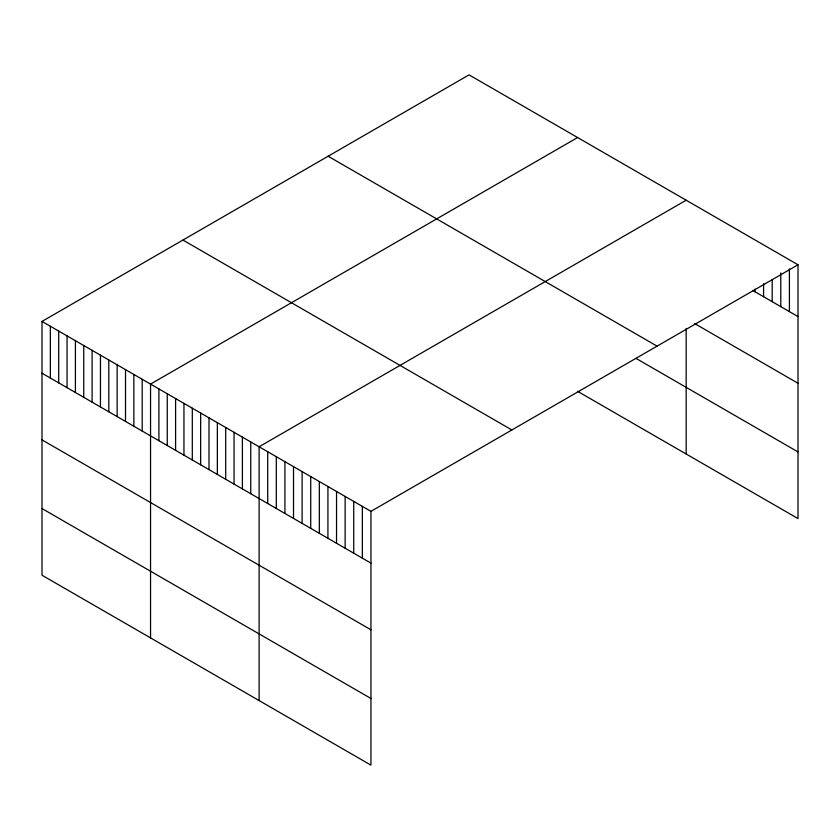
<?xml version="1.0" encoding="UTF-8"?>
<svg xmlns="http://www.w3.org/2000/svg" width="840" height="840" viewBox="0 0 840 840"><rect width="100%" height="100%" fill="white"/><g stroke="black" fill="none" stroke-linecap="round" stroke-linejoin="round"><path stroke-width="1.26" d="M798 264.779L370.944 511.34L370.944 765.135L42 575.222L42 321.426L469.056 74.865L798 264.779L798 518.574L577.605 391.335M577.605 137.54L150.549 384.09L150.549 637.896M686.154 200.214L259.109 446.765L259.109 700.56M752.829 290.493L798 316.575M694.764 323.631L798 383.24M328.125 156.23L657.069 346.143M636.058 358.418L798 451.92M182.931 240.061L511.875 429.975M42 321.426L370.944 511.34M42 373.212L370.944 563.125M42 439.877L370.944 629.79M42 508.557L370.944 698.471M789.4 268.873L789.4 311.608M780.791 272.979L780.791 306.642M772.191 279.657L772.191 301.675M763.591 283.752L763.591 296.709M754.981 289.149L754.981 291.743M686.154 328.471L686.154 454.01M362.344 506.373L362.344 558.159M353.735 501.406L353.735 553.192M345.135 496.44L345.135 548.226M336.536 491.474L336.536 543.26M327.925 486.507L327.925 538.293M319.326 481.541L319.326 533.327M310.727 476.564L310.727 528.36M302.117 471.597L302.117 523.394M293.517 466.631L293.517 518.427M284.918 461.664L284.918 513.461M276.308 456.697L276.308 508.494M267.708 451.731L267.708 503.528M250.751 441.945L250.751 493.742M242.403 437.126L242.403 488.922M234.055 432.306L234.055 484.092M225.708 427.487L225.708 479.273M217.35 422.667L217.35 474.453M209.003 417.837L209.003 469.634M200.655 413.018L200.655 464.814M192.308 408.198L192.308 459.995M183.95 403.379L183.95 455.175M175.602 398.559L175.602 450.345M167.255 393.74L167.255 445.526M158.907 388.92L158.907 440.706M142.202 379.27L142.202 431.067M133.854 374.451L133.854 426.248M125.507 369.631L125.507 421.428M117.148 364.812L117.148 416.608M108.801 359.993L108.801 411.779M100.454 355.173L100.454 406.959M92.106 350.343L92.106 402.139M83.748 345.524L83.748 397.32M75.401 340.704L75.401 392.501M67.053 335.885L67.053 387.681M58.706 331.065L58.706 382.862M50.348 326.245L50.348 378.031"/></g></svg>
